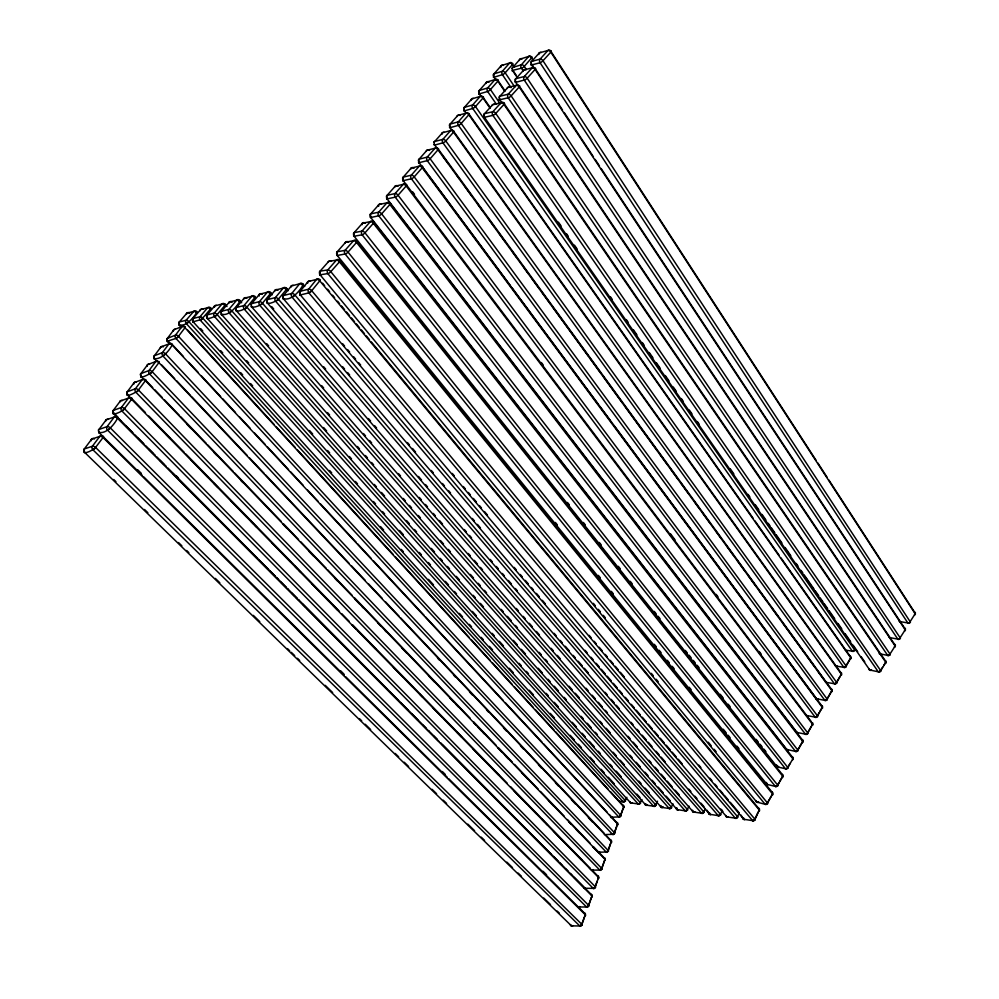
<?xml version="1.0" encoding="UTF-8"?>
<svg xmlns="http://www.w3.org/2000/svg" width="999" height="999" viewBox="0 0 999 999"><rect width="100%" height="100%" fill="white"/><g stroke="black" fill="none" stroke-linecap="round" stroke-linejoin="round"><path stroke-width="1.5" d="M501.61 102.435L499.85 99.863A2.522 0.724 -36.9 0 1 499.812 98.651L499.388 99.888L508.179 97.752L887.674 655.394L879.157 653.683M283.216 297.115A2.66 1.299 39.6 0 1 283.529 295.529L291.396 285.951L299.663 283.791A2.66 1.324 39.8 0 1 302.797 285.352L302.797 285.352C299.65 291.408 290.522 301.498 283.291 298.464M236.263 309.141A2.56 1.186 39.7 0 1 236.388 307.492L244.156 298.251L251.76 296.266A2.56 1.211 39.9 0 1 254.733 297.777L246.89 307.168L687.449 809.515A1.898 0.699 27.7 0 1 686.9 810.301A1.911 1.199 -83.6 0 1 685.189 810.813L677.147 809.64L676.498 807.866A1.898 0.699 27.8 0 0 676.822 808.191M251.248 304.77A2.585 1.224 39.7 0 1 251.661 303.621L259.465 294.268L267.282 292.232A2.597 1.249 39.8 0 1 270.304 293.743L262.425 303.246L703.808 811.9A1.923 0.712 27.4 0 1 703.221 812.674A1.923 1.199 -83.7 0 1 701.523 813.198L693.306 812L692.632 810.301A1.886 1.311 -42.2 0 0 693.306 812A1.911 1.199 -83.7 0 0 694.892 811.7M210.489 309.091L201.498 319.43L192.844 321.878L193.344 320.579A2.473 1.086 39.7 0 1 192.994 318.519L200.637 309.578L207.642 307.754A2.435 2.023 68 0 1 210.589 307.929A2.385 0.662 -40.7 0 1 210.502 309.203A2.473 1.111 39.9 0 0 207.642 307.754L199.987 316.733L192.994 318.519A2.435 2.035 67.6 0 0 193.219 321.878L630.606 802.846L638.161 803.958L639.909 803.196L640.309 802.634L202.847 318.194A2.485 1.099 39.7 0 0 199.987 316.733A2.448 2.048 68 0 0 200.212 320.117L638.161 803.958A1.848 1.211 -83.2 0 0 639.884 803.471L641.957 799.437M221.278 312.625A2.522 1.149 39.7 0 1 221.528 311.263L229.258 302.135L236.651 300.2A2.535 1.174 39.9 0 1 239.585 301.686L239.585 301.686C236.551 306.993 227.984 316.945 221.403 314.011M179.345 323.651A2.435 1.061 39.7 0 1 179.271 321.99L186.875 313.162L193.719 311.388A2.448 1.086 39.9 0 1 196.516 312.812L196.516 312.812C193.569 317.657 185.364 327.472 179.221 324.613M512.1 68.494A2.498 1.486 46 0 1 512.774 67.445L520.092 59.116L528.696 56.419A2.56 1.811 75.7 0 1 531.343 56.955L531.343 56.955A2.473 0.674 -36.5 0 1 531.593 57.967L533.304 60.564M154.208 358.616C161.226 359.815 169.143 351.186 172.078 345.017L172.078 344.905A2.398 0.662 -41.2 0 0 171.791 344.031A2.46 1.861 62.8 0 0 168.993 343.831L160.926 347.003L154.345 355.756A2.498 1.361 35.5 0 0 154.333 357.804M604.358 834.602L612.512 834.327A1.873 1.099 87.5 0 0 614.023 833.79A1.848 0.837 21 0 0 614.535 832.716L617.644 823.988A1.836 0.837 20.9 0 1 617.132 825.062A1.861 1.099 87.2 0 0 617.245 824.575M184.291 326.423A2.435 1.823 62.8 0 1 184.678 326.76A2.373 0.649 -41 0 1 184.977 327.709L178.471 336.301L620.716 815.409L623.813 806.668A1.811 1.199 -44 0 0 622.877 805.281L610.414 791.67M141.196 375.861C139.036 379.745 151.836 373.164 152.185 371.715L608.216 850.499L611.388 841.52L158.891 362.612L152.11 371.79M756.718 802.085L756.78 802.122A1.936 1.386 -39.6 0 1 756.006 800.686L756.78 802.097L320.155 274.9A2.66 2.21 75.8 0 1 320.067 271.179L327.797 269.917A2.697 1.161 42 0 1 330.819 271.678L767.494 802.996A1.948 1.399 -39.4 0 1 765.072 804.22L765.072 804.22A1.973 1.261 -78.1 0 0 766.907 803.72A1.998 0.649 31 0 0 767.494 802.996L772.627 794.055A1.948 1.399 -38.9 0 0 772.052 792.095L339.598 260.339A2.61 0.799 -39.3 0 1 339.46 261.85L330.819 271.678A2.61 0.799 -39.5 0 1 327.872 273.664L765.122 804.27L756.78 802.097A1.961 1.261 -78.1 0 0 758.616 801.598M517.569 84.89L515.759 82.318L524.238 80.07L897.801 639.11L889.272 637.499M604.882 860.376A1.861 0.812 21.1 0 0 605.044 859.365L145.404 380.706L138.436 389.997L601.823 868.506L605.069 859.29A1.873 1.261 -46.2 0 0 604.145 857.791L593.331 846.54M145.429 380.719L145.392 380.819A2.547 1.361 35 0 0 142.245 379.595L134.153 382.629L127.273 391.783A2.547 1.336 34.9 0 0 127.36 393.868M373.464 221.878L792.257 756.917A1.923 1.361 -37.1 0 1 792.869 758.79L787.849 767.532A1.973 0.699 30.6 0 1 787.237 768.306A1.948 1.224 -79.3 0 1 785.464 768.755L362.063 234.74A2.647 2.135 75.7 0 1 361.988 231.119L370.367 221.616A2.647 2.123 75.6 0 1 373.414 221.915L373.414 221.915A2.56 0.774 -38.8 0 1 373.351 223.314L364.985 232.842A2.572 0.774 -38.9 0 1 362.063 234.815L353.783 236.301L354.295 234.902M437.699 148.351A2.585 1.973 75.3 0 0 435.064 148.202L426.935 150.3L419.093 159.178A2.547 1.324 44 0 0 419.13 161.513L418.718 162.762L427.26 160.652L824.837 700.361L815.946 698.626M484.078 116.646L484.54 117.32A2.622 2.01 77.8 0 1 484.565 113.661L492.857 111.726A2.597 1.374 45.7 0 1 495.779 113.449L880.693 670.616A1.923 1.324 -31.7 0 1 878.246 671.778L492.869 115.36L484.453 117.308L869.779 670.017A1.911 1.299 -32 0 1 868.968 668.818L869.779 670.017L878.246 671.778A1.911 1.186 -79.1 0 0 879.982 671.465A1.961 0.774 31.1 0 0 880.693 670.616L885.826 662.362L503.933 104.445A2.547 0.737 -36.9 0 0 503.883 103.209L503.896 103.122A2.635 1.998 78 0 0 501.023 102.735L492.707 104.733L484.565 113.661A2.585 1.349 45.7 0 0 484.016 115.01M584.44 888.273L593.231 888.373A1.936 1.149 89.2 0 0 594.817 887.724A1.886 0.799 21.2 0 0 595.304 886.712L598.576 877.522A1.886 0.799 21.2 0 1 598.089 878.546A1.923 1.149 88.9 0 0 597.677 875.898L593.381 871.49M584.827 915.771A1.911 0.774 21.3 0 0 585.314 914.784L103.034 437.525L95.579 447.44L581.918 924.4L585.339 914.709A1.936 1.311 -48.7 0 0 584.415 913.074L448.576 778.583M514.21 67.108L512.475 64.523A2.423 0.662 -36.7 0 0 512.275 63.524L512.275 63.524A2.522 1.811 75.3 0 0 509.64 62.987L501.286 65.609L494.018 73.839A2.46 1.436 45.9 0 0 493.893 76.261L493.593 77.348L502.397 74.663L511.113 87.65M371.366 341.958L758.503 808.179A1.948 1.399 -39.9 0 1 759.315 810.039L319.767 280.844L311.738 290.721L755.019 819.342L759.315 810.039A1.998 0.762 26.5 0 1 758.653 810.926M489.947 107.18L482.854 96.94A2.448 0.687 -37.1 0 1 483.004 98.014L490.109 108.279M638.161 803.958A1.823 1.211 -43.4 0 0 640.309 802.634L640.347 802.684A1.836 0.662 28.4 0 1 639.884 803.471M645.017 803.945L645.804 805.069L653.521 806.193A1.848 1.236 -43.1 0 0 655.681 804.857L217.158 314.585A2.51 1.136 39.7 0 0 214.248 313.112L207.068 314.935A2.498 1.111 39.7 0 0 206.843 316.271M254.658 297.677L254.733 297.777A2.473 0.712 -40.3 0 0 254.745 296.478A2.535 2.06 69.8 0 0 251.76 296.266L243.968 305.569A2.547 2.085 69.9 0 0 244.206 309.103L685.189 810.813L687 810.039L689.048 806.156M267.22 301.398A2.622 1.249 39.7 0 1 267.37 299.638L275.2 290.16L283.241 288.074A2.622 1.286 39.8 0 1 286.326 289.61L278.371 299.151L720.491 814.335L722.339 810.389M434.29 144.43L434.777 145.055L442.932 142.845L834.402 683.753L825.998 682.317A1.861 1.161 -81.9 0 0 826.722 682.717M499.762 99.775L499.85 99.863A2.61 1.973 77.8 0 1 499.887 96.241L507.904 87.437L516.271 85.327A2.622 1.961 78 0 1 519.093 85.814L519.093 85.814A2.535 0.724 -36.7 0 1 519.18 87.013L895.141 646.003L889.335 655.057A1.898 1.174 -79.6 0 1 887.636 655.344L887.636 655.344A1.911 1.299 -31.1 0 0 890.059 654.17L511.126 95.879A2.585 1.399 46.1 0 0 508.216 94.181L499.887 96.241A2.56 1.374 46.1 0 0 499.288 97.49M786.65 749.312L370.741 217.507L378.758 215.784L795.516 751.398L787.15 749.55A1.923 1.211 -79.8 0 0 788.361 749.737M510.464 285.677L422.165 166.521A2.51 0.737 -38 0 1 422.202 167.77L822.339 707.467L817.494 715.896A1.936 0.749 30 0 1 816.845 716.745A1.898 1.186 -80.9 0 1 815.134 717.12L806.792 715.546A1.886 1.186 -80.8 0 0 807.417 715.921M517.157 77.422L512.824 70.954A2.448 0.674 -36.7 0 1 512.225 70.454L521.416 68.232L523.139 70.917M504.857 91.446L497.852 81.144A2.435 0.674 -36.9 0 0 497.677 80.107L497.677 80.02A2.535 1.836 75.2 0 0 495.005 79.595L486.688 82.118L479.308 90.459A2.473 1.411 45.5 0 0 479.033 92.595M781.018 557.942L850.112 656.243A1.873 1.261 -32.8 0 1 850.786 657.904L846.116 666.046A1.911 0.799 29.4 0 1 845.429 666.97A1.861 1.149 -82.4 0 1 843.768 667.282L458.366 125.3A2.56 1.923 75.3 0 1 458.316 121.841L465.946 113.174A2.56 1.898 75.3 0 1 468.494 113.374M614.547 832.804L165.522 353.821A2.423 0.674 -41.3 0 1 162.887 355.956L612.512 834.327L614.547 832.804A1.848 1.224 -45.1 0 1 612.512 834.327M556.48 100.849L534.989 68.307A2.522 0.712 -36.5 0 1 535.102 69.455L905.206 629.807L899.45 638.786A1.886 1.161 -80.1 0 1 897.764 639.06L897.764 639.06A1.911 1.286 -30.5 0 0 900.186 637.886L527.172 78.197A2.56 1.424 46.5 0 0 524.275 76.523L515.871 78.696A2.547 1.411 46.5 0 0 515.434 80.544M597.677 875.898A1.886 1.274 -47 0 1 598.576 877.522L131.593 399.325A2.585 1.349 34.7 0 0 128.421 398.089L121.379 407.492A2.535 2.035 62.9 0 0 121.866 410.951L593.231 888.373L594.455 887.886L595.304 886.712L124.488 408.653L131.656 399.238A2.498 0.712 -42 0 0 131.381 398.189A2.522 2.01 62.9 0 0 128.421 398.089L120.305 401.049L113.274 410.414A2.585 1.324 34.5 0 0 113.386 412.487M647.452 804.682A1.861 1.211 -83.2 0 1 645.804 805.069L207.293 318.344A2.46 2.048 68.3 0 1 207.068 314.935L214.748 305.906L221.953 304.033A2.498 1.149 39.9 0 1 224.85 305.494L217.158 314.585C216.408 316.408 204.483 320.829 207.405 317.045M320.329 273.376L319.742 274.85L327.884 273.589A2.672 2.223 76.1 0 1 327.797 269.917L336.438 260.102A2.672 2.198 76 0 1 339.598 260.339L339.585 260.264M609.365 814.572L616.733 822.489A1.836 1.211 -44.7 0 1 617.644 823.988L172.09 344.917A2.498 1.386 35.7 0 0 168.993 343.831L162.425 352.622L154.345 355.756A2.46 1.886 62.5 0 0 154.808 359.078L156.943 361.338M816.245 460.551L550.674 51.024A2.51 0.699 -36.3 0 1 550.811 52.135L915.171 613.773A1.923 0.849 30.4 0 1 914.572 614.735M687.412 809.54L687.424 809.54A1.886 1.299 -42.4 0 1 685.189 810.813M624.587 801.66A1.823 1.211 -83 0 1 623.126 801.76L186.313 323.601A2.36 0.649 -40.9 0 0 188.911 321.703L625.224 800.536L626.885 797.289M766.458 782.442L767.02 784.365L337.237 255.457L345.117 254.008L775.399 786.438L767.02 784.365A1.948 1.249 -78.6 0 0 767.831 784.715M396.566 211.813L389.922 203.159A2.547 0.762 -38.5 0 1 389.897 204.508L802.809 741.483L797.851 750.112A1.961 0.712 30.4 0 1 797.227 750.911A1.923 1.211 -79.8 0 1 795.466 751.335L795.466 751.335A1.923 1.349 -36.7 0 0 797.851 750.112L381.655 213.873A2.635 1.261 43 0 0 378.671 212.188L370.754 213.861A2.61 1.236 43 0 0 370.379 215.285M183.903 326.173A2.435 1.823 62.8 0 0 181.93 326.548L175.499 335.14A2.448 1.848 62.8 0 0 175.961 338.436L618.718 816.932L620.729 815.321A1.823 1.211 -44.3 0 1 618.718 816.932L610.601 817.269M152.722 387.6L145.155 379.72A2.498 1.961 62.8 0 0 142.245 379.595L135.377 388.786A2.51 1.986 62.8 0 0 135.852 392.207L599.762 870.042L601.823 868.406A1.886 1.261 -46.6 0 1 599.762 870.042L591.533 870.154L589.385 867.956M595.329 886.8L595.329 886.8A1.898 1.286 -47.4 0 1 593.231 888.373M84.415 450.961A2.647 1.286 33.9 0 1 84.291 448.976L91.658 439.16L99.775 436.376A2.647 1.311 34.1 0 1 103.034 437.649A2.572 0.737 -42.5 0 0 102.872 436.401A2.572 2.11 63 0 0 99.775 436.376L92.407 446.228A2.585 2.135 63.1 0 0 92.895 449.775L579.807 925.986L581.918 924.312A1.948 1.324 -49.2 0 1 579.807 925.986L571.453 925.848L570.454 924.774M503.883 103.209L536.475 150.837M744.817 819.679A1.973 1.199 -84.1 0 1 743.918 819.392L300.399 295.017A2.672 2.123 71.8 0 1 300.15 291.308L308.054 281.606L316.571 279.395A2.697 1.361 39.7 0 1 319.755 280.969A2.61 0.799 -39.6 0 0 319.618 279.633A2.685 2.098 72 0 0 316.571 279.395L308.654 289.161A2.685 2.123 72.1 0 0 308.891 292.894L752.672 820.666A1.986 1.186 -84.2 0 0 754.37 820.117A1.998 0.762 26.5 0 0 755.019 819.242L755.019 819.242A1.961 1.411 -40.4 0 1 752.672 820.666L743.381 819.18L741.121 815.147M288.286 290.672L286.263 288.286A2.61 2.085 71 0 0 283.241 288.074L275.387 297.602A2.61 2.098 71 0 0 275.624 301.223L718.206 815.634L720.491 814.247A1.923 1.349 -41.5 0 1 718.206 815.634L709.302 814.21L707.067 810.239M778.708 766.72A1.936 1.224 -79.2 0 1 777.147 766.857L777.147 766.857A1.923 1.349 -37.8 0 1 776.573 764.959L777.147 766.857L785.464 768.755A1.936 1.361 -37.5 0 0 787.849 767.532L364.985 232.842A2.647 1.224 42.7 0 0 361.988 231.119L354.121 232.667A2.635 1.211 42.7 0 0 354.133 234.69M302.784 285.227L302.859 285.264A2.572 0.787 -39.8 0 0 302.709 284.028A2.647 2.085 71.5 0 0 299.663 283.791L291.783 293.431L283.529 295.529A2.635 2.11 71.3 0 0 283.766 299.188L726.685 816.87L735.252 818.131L737.15 817.332L737.562 816.72L294.917 295.005A2.597 0.787 -40 0 1 292.02 297.115L735.252 818.131A1.961 1.199 -84 0 0 736.95 817.582A1.973 0.749 26.8 0 0 737.562 816.72L737.562 816.72A1.936 1.386 -41 0 1 735.252 818.131M270.304 293.743L270.304 293.743A2.51 0.737 -40.1 0 0 270.292 292.445A2.572 2.073 70.4 0 0 267.282 292.232L259.465 301.636L251.661 303.621A2.56 2.085 70.2 0 0 251.898 307.168L693.306 812M653.521 806.193A1.861 1.211 -83.3 0 0 655.232 805.694A1.861 0.674 28.2 0 0 655.681 804.857L653.521 806.193L214.485 316.546A2.473 2.06 68.6 0 1 214.248 313.112L221.953 304.033A2.473 2.035 68.6 0 1 224.912 304.22L226.985 306.556M669.18 808.478A1.861 1.261 -42.7 0 0 671.378 807.13L671.378 807.13A1.886 0.687 27.9 0 1 670.903 807.979A1.886 1.199 -83.5 0 1 669.18 808.478L229.146 312.874A2.46 0.699 -40.6 0 0 231.855 310.889L671.378 807.13L670.978 807.716L669.18 808.478L661.313 807.329L221.766 314.722A2.498 2.06 69 0 1 221.528 311.263L228.908 309.39L236.651 300.2A2.498 2.048 69.3 0 1 239.635 300.399A2.448 0.699 -40.4 0 1 239.585 301.686L239.523 301.586M196.516 312.812L196.516 312.812A2.348 0.637 -40.8 0 0 196.641 311.551A2.41 2.01 67.3 0 0 193.719 311.388L186.089 320.267L179.271 321.99A2.398 2.035 66.9 0 0 179.495 325.312L181.606 327.61M497.677 80.107L504.682 90.422M469.031 113.586A2.473 0.699 -37.3 0 1 468.831 114.76L461.213 123.426A2.473 0.699 -37.4 0 1 458.366 125.387L450.087 127.635L451.973 130.157M158.829 362.612L158.891 362.712A2.522 1.374 35.3 0 0 155.769 361.513L147.69 364.623L140.959 373.576A2.522 1.349 35.2 0 0 140.659 375.137M798.014 732.766A1.898 1.199 -80.3 0 1 797.027 732.442L796.528 732.217A1.898 1.324 -36.2 0 0 797.027 732.442L387.113 198.863L395.242 197.165A2.535 0.749 -38.4 0 0 398.064 195.217L406.181 186.001A2.535 0.749 -38.2 0 0 406.168 184.69L406.168 184.615A2.61 2.048 75.4 0 0 403.221 184.34L395.204 186.201L387.113 195.342A2.597 1.261 43.3 0 0 387.113 197.49M508.179 97.84L508.254 97.815A2.535 0.724 -36.8 0 0 511.126 95.879L519.18 87.013A2.572 1.411 46.3 0 0 516.271 85.327L508.216 94.181A2.635 1.973 78 0 0 508.179 97.84L508.166 97.74M624.837 801.273A1.811 0.649 28.7 0 0 625.237 800.449L625.237 800.449A1.811 1.186 -43.7 0 1 623.126 801.76L618.681 801.111M524.275 80.107L524.238 80.157A2.522 0.724 -36.6 0 0 527.172 78.197L535.102 69.455A2.56 1.436 46.7 0 0 532.217 67.782L523.788 70.017L515.871 78.696A2.597 1.936 77.8 0 0 515.834 82.305L515.334 81.693M601.798 868.493L601.823 868.406A1.873 0.812 21.1 0 1 601.323 869.442A1.911 1.136 88.6 0 1 599.762 870.042M514.785 87.013L505.194 72.802A2.473 1.461 45.9 0 0 502.347 71.266A2.522 1.823 75.2 0 0 502.385 74.75L502.46 74.713A2.435 0.662 -36.8 0 0 505.194 72.802L512.475 64.523A2.473 1.474 46.1 0 0 509.64 62.987L502.347 71.266L494.018 73.839A2.51 1.823 75.1 0 0 494.055 77.285L495.816 79.87M224.862 305.382L224.85 305.494A2.41 0.674 -40.6 0 0 224.912 304.22M831.655 691.67A1.923 0.774 29.7 0 0 831.93 690.759A1.886 1.286 -34.1 0 0 831.28 689.023L437.924 148.614A2.498 0.724 -37.7 0 1 437.987 149.825L430.132 158.766A2.51 0.724 -37.9 0 1 427.26 160.739L427.322 160.702M521.453 68.257L521.403 68.319A2.473 0.687 -36.6 0 0 524.275 66.346L531.593 57.967A2.498 1.523 46.2 0 0 528.696 56.419L521.366 64.785L512.774 67.445A2.547 1.823 75.5 0 0 512.824 70.954L512.724 70.879M442.907 142.832L442.932 142.919A2.485 0.712 -37.6 0 0 445.791 140.959L453.521 132.168A2.485 0.712 -37.5 0 0 453.434 130.994L453.434 130.994A2.572 1.936 75.3 0 0 450.624 130.557L442.445 132.767L434.715 141.496A2.535 1.349 44.4 0 0 434.115 142.382M598.626 852.522A1.886 1.124 88.1 0 1 598.001 852.222L606.193 852.035A1.861 1.249 -45.8 0 0 608.229 850.411L608.279 850.461A1.861 0.824 21 0 1 607.879 851.448M167.283 341.196L175.961 338.436L178.571 336.313A2.385 0.662 -41.1 0 1 175.961 338.436M534.989 68.307L534.989 68.307A2.61 1.936 78 0 0 532.217 67.782L524.275 76.523A2.622 1.948 78 0 0 524.238 80.157L524.225 80.07M378.771 215.796L378.746 215.859A2.56 0.762 -38.6 0 0 381.655 213.873L389.897 204.508A2.622 1.274 43.1 0 0 386.925 202.822L378.958 204.558L370.754 213.861A2.61 2.098 75.3 0 0 370.816 217.495L370.816 217.495A2.535 0.749 -38.7 0 1 370.754 216.284M422.165 166.433L422.165 166.521A2.597 2.01 75.4 0 0 419.268 166.134L411.188 168.107L403.234 177.123A2.572 1.299 43.7 0 0 403.097 179.146M869.779 670.017L869.779 670.017A1.898 1.186 -79.1 0 0 871.44 669.817M550.624 50.924L550.674 51.024A2.597 1.898 78 0 0 547.939 50.487L539.448 52.835L531.643 61.401A2.535 1.436 46.9 0 0 530.981 62.45M625.212 800.536L623.126 801.76M620.704 815.409L620.729 815.321A1.823 0.849 20.9 0 1 620.204 816.408A1.848 1.086 86.9 0 1 618.718 816.932M777.147 766.857L354.195 236.326A2.622 2.135 75.5 0 1 354.121 232.667L362.462 223.227L370.367 221.616A2.635 1.236 42.8 0 1 373.351 223.314L792.869 758.79A1.973 0.699 30.5 0 1 792.632 759.64M336.975 254.62L337.312 255.457A2.647 2.173 75.6 0 1 337.225 251.773L345.03 250.362A2.672 1.199 42.3 0 1 348.039 252.098L777.734 785.164A1.936 1.386 -38.4 0 1 775.324 786.375L775.324 786.375A1.961 1.249 -78.7 0 0 777.135 785.913A1.986 0.674 30.8 0 0 777.734 785.164L782.804 776.323L356.543 242.432A2.66 1.211 42.5 0 0 353.546 240.697L345.03 250.362A2.66 2.185 75.9 0 0 345.105 254.083L345.179 254.058A2.597 0.787 -39.2 0 0 348.039 252.098L356.543 242.432A2.585 0.787 -39 0 0 356.643 240.971L356.643 240.971A2.66 2.16 75.8 0 0 353.546 240.697L345.704 242.17L337.225 251.773A2.647 1.174 42.4 0 0 337.237 253.709M608.204 850.486L606.193 852.035L149.525 373.876A2.498 1.936 62.8 0 1 149.051 370.504L155.769 361.513A2.485 1.911 62.8 0 1 157.954 361.151M389.922 203.159L389.922 203.159A2.622 2.085 75.5 0 0 386.925 202.822L378.671 212.188A2.635 2.098 75.6 0 0 378.746 215.859L378.746 215.772M98.889 432.342C106.156 434.34 114.523 424.438 117.482 418.269L592.057 896.041A1.898 0.787 21.2 0 1 591.895 896.952M84.253 451.86C84.765 455.032 96.366 447.839 95.679 447.515A2.66 1.311 33.9 0 0 92.407 446.228L84.291 448.976A2.572 2.135 62.7 0 0 84.765 452.497L571.453 925.848A1.973 1.186 -89.5 0 0 572.877 925.574M463.911 110.29L464.435 110.839L472.739 108.479L852.309 651.161L845.304 650.124M158.916 362.612L158.891 362.712A2.435 0.687 -41.5 0 0 158.629 361.675M267.158 302.51C268.007 305.457 278.097 300.224 278.484 299.151A2.56 0.762 -40.1 0 1 275.624 301.223M251.486 306.456C252.572 308.504 260.327 305.756 262.5 303.172A2.61 1.236 39.7 0 0 259.465 301.636A2.585 2.098 70.5 0 0 259.703 305.219L701.523 813.198A1.898 1.324 -41.9 0 0 703.771 811.825L705.406 808.478M660.701 805.581L661.313 807.329A1.873 1.211 -83.4 0 0 662.899 807.042M236.239 310.289C237 312.662 245.454 309.091 246.965 307.08A2.572 1.199 39.7 0 0 243.968 305.569L236.388 307.492A2.522 2.073 69.6 0 0 236.626 311.001L677.147 809.64A1.898 1.199 -83.5 0 0 678.446 809.689M579.807 925.986A1.973 1.186 -89.6 0 0 581.443 925.286L584.403 916.957M577.922 906.905A1.911 1.286 -48.4 0 0 578.259 906.955L586.575 907.017A1.961 1.174 89.8 0 0 588.186 906.343L591.52 896.99M594.817 887.724L597.152 881.168M601.323 869.442L604.545 860.414M607.729 851.46L610.489 843.693M616.608 826.51L614.023 833.79L611.301 833.878M620.204 816.408L623.264 807.829A1.823 0.849 20.8 0 0 623.776 806.73L184.977 327.709A2.473 1.399 36 0 0 181.93 326.548L173.876 329.77L167.432 338.336A2.473 1.374 35.8 0 0 167.407 340.397M286.376 289.523L286.326 289.61A2.547 0.762 -40 0 0 286.263 288.286M703.733 811.9L701.523 813.198M797.027 732.479L805.431 734.153L395.242 197.165A2.622 2.06 75.5 0 1 395.104 193.544L403.221 184.34A2.597 1.299 43.5 0 1 406.181 186.001L812.624 724.375L807.729 732.904A1.948 0.737 30.2 0 1 807.354 733.766M754.37 820.117L758.116 812.062M736.95 817.582L739.185 813.298M670.903 807.979L673.026 803.87M655.232 805.694L657.554 801.173M766.907 803.72L771.39 795.903M777.771 784.802L779.307 782.13M779.67 781.493L782.205 777.085A1.948 1.236 -79 0 0 782.379 776.71M787.237 768.306L790.097 763.323M797.851 749.837L802.172 742.294A1.923 1.211 -80.1 0 0 802.409 741.745M807.704 732.667L811.375 726.273M816.845 716.745L819.267 712.524M819.605 711.937L821.678 708.328A1.936 0.762 29.9 0 0 822.339 707.467A1.898 1.311 -34.7 0 0 821.702 705.694L512.3 288.149M426.585 172.765L419.155 162.75A2.572 1.986 75.1 0 1 419.093 159.178L427.197 157.13L435.064 148.202A2.56 1.349 44.2 0 1 437.987 149.825L831.93 690.759L827.147 699.088A1.898 1.299 -34.4 0 1 824.787 700.311L824.787 700.311A1.886 1.174 -81.4 0 0 826.485 699.962L831.255 691.645M454.333 132.255L840.758 672.539A1.886 1.274 -33.4 0 1 841.408 674.238L836.687 682.467A1.886 1.286 -33.7 0 1 834.34 683.703L834.34 683.703A1.873 1.161 -81.9 0 0 836.013 683.366L840.147 676.173M845.429 666.97L850.099 658.841A1.898 0.812 29.4 0 0 850.786 657.904L468.831 114.76A2.522 1.399 44.9 0 0 465.946 113.174L457.717 115.497L450.099 124.101A2.51 1.374 44.7 0 0 450.074 126.473A2.46 0.699 -37.5 0 0 450.162 127.622L450.074 126.473M127.535 394.056C125.287 398.364 139.148 390.709 138.536 390.022A2.485 0.699 -41.8 0 1 135.852 392.207M909.452 622.689L915.171 613.773A1.898 1.261 -29.8 0 0 914.522 612.1L828.845 479.982M879.982 671.465L882.542 667.344M883.64 665.584L885.102 663.224A1.898 1.186 -79.4 0 0 885.326 662.762M755.019 819.242L752.672 820.666M479.208 92.882L478.896 93.993L487.712 91.471A2.448 0.674 -37 0 0 490.459 89.548L497.852 81.144A2.485 1.449 45.7 0 0 495.005 79.595L487.599 87.999L479.308 90.459A2.522 1.848 75 0 0 479.358 93.943L481.131 96.503M403.296 179.433L402.859 180.719L411.413 178.796L815.134 717.12A1.898 1.311 -35.1 0 0 817.494 715.896L414.223 176.848A2.585 1.311 43.7 0 0 411.276 175.2L403.234 177.123A2.585 2.023 75.2 0 0 403.296 180.719L811.063 721.328M370.891 216.121L370.716 217.432M387.212 197.64L387.187 198.963A2.597 2.06 75.2 0 1 387.113 195.342L395.104 193.544A2.61 1.286 43.3 0 1 398.064 195.217L807.729 732.904A1.911 1.336 -35.9 0 1 805.356 734.128L805.356 734.128A1.911 1.199 -80.4 0 0 807.092 733.728M124.488 408.666C123.651 411.026 111.151 416.433 113.574 412.674L116.871 415.996M202.747 318.219L202.847 318.194A2.398 0.662 -40.8 0 1 200.212 320.117M217.158 314.585L217.158 314.585A2.423 0.687 -40.7 0 1 214.485 316.546M825.661 682.217A1.873 1.274 -34 0 0 825.998 682.317L825.486 682.117M193.257 320.517L193.257 320.642A2.373 0.662 -40.9 0 0 193.219 321.878M178.471 336.313L178.571 336.313A2.485 1.399 35.8 0 0 175.499 335.14L167.432 338.336A2.435 1.848 62.6 0 0 167.894 341.621L170.017 343.906M278.484 299.151L278.484 299.151A2.635 1.274 39.7 0 0 275.387 297.602L267.37 299.638A2.597 2.098 70.8 0 0 267.607 303.234L709.814 814.41A1.936 1.199 -83.8 0 0 710.789 814.672M246.865 307.118L246.965 307.08A2.485 0.724 -40.4 0 1 244.206 309.103M95.679 447.515L95.679 447.515A2.585 0.749 -42.7 0 1 92.895 449.775M308.891 292.894L311.838 290.746A2.635 0.812 -39.8 0 1 308.891 292.894L299.925 295.03L300.312 293.656A2.685 1.336 39.6 0 1 300.15 291.308L308.654 289.161A2.71 1.349 39.6 0 1 311.838 290.746L311.738 290.684M124.475 408.703L124.575 408.741A2.51 0.712 -42.1 0 1 121.866 410.951M262.4 303.134L262.5 303.172A2.522 0.749 -40.3 0 1 259.703 305.219M586.575 907.017A1.923 1.299 -48.3 0 0 588.673 905.344L586.575 907.017L107.542 430.132A2.547 0.737 -42.4 0 0 110.302 427.897L588.711 905.406L592.032 895.916A1.911 1.299 -47.9 0 0 591.108 894.33L570.392 873.463M434.128 142.47A2.535 1.349 44.4 0 1 434.715 141.496L442.869 139.348L450.624 130.557A2.535 1.374 44.6 0 1 453.521 132.168L841.408 674.238A1.911 0.799 29.5 0 1 840.733 675.149A1.873 1.161 -82.1 0 0 840.758 672.539L840.833 672.589M494.055 77.285L494.055 77.285A2.41 0.662 -36.9 0 1 493.893 76.261M531.505 64.923L531.081 64.411A2.498 0.699 -36.5 0 0 531.593 64.985L540.134 62.7A2.522 0.712 -36.4 0 0 542.981 60.764L550.811 52.135A2.535 1.474 47.1 0 0 547.939 50.487L540.109 59.103L531.643 61.401A2.585 1.911 77.8 0 0 531.593 64.985L533.316 67.582M434.328 144.368A2.473 0.699 -37.7 0 0 434.777 145.055L437.537 148.839M484.54 117.32L484.54 117.32A2.535 0.737 -37.1 0 1 484.265 116.359M787.087 749.537L787.15 749.55A1.911 1.336 -37 0 1 786.6 749.262M434.777 145.055L434.777 145.055A2.56 1.948 75.1 0 1 434.715 141.496M337.312 255.457L337.312 255.457A2.572 0.774 -39.3 0 1 337.175 254.32M320.155 274.9L320.155 274.9A2.597 0.787 -39.5 0 1 320.179 273.551M387.187 198.963L387.187 198.963A2.522 0.737 -38.4 0 1 387.088 197.802M450.074 127.61L450.162 127.622A2.547 1.911 75 0 1 450.099 124.101L458.316 121.841A2.535 1.386 44.7 0 1 461.213 123.426L846.116 666.046A1.873 1.261 -33.1 0 1 843.768 667.282L835.426 665.996M515.734 82.243L515.834 82.305A2.51 0.712 -36.7 0 1 515.509 81.431M110.19 427.859L110.302 427.897A2.622 1.324 34.2 0 0 107.068 426.635L98.951 429.47A2.61 1.311 34.2 0 0 98.439 430.094M766.957 784.352L767.02 784.365A1.936 1.374 -38.7 0 1 766.308 782.754M899.287 621.478L907.866 622.951A1.873 1.161 -80.5 0 0 909.315 622.889M854.595 649.887A1.873 1.249 -32.5 0 1 852.259 651.111L852.347 651.123A1.848 1.136 -82.8 0 0 853.895 650.824A1.898 0.824 29.3 0 0 854.595 649.887L475.499 106.556A2.51 1.411 45.1 0 0 472.627 104.982L464.385 107.343A2.498 1.386 45.1 0 0 464.048 109.303M419.056 162.675L419.155 162.75A2.485 0.712 -38 0 1 419.056 161.588M850.174 656.306L850.112 656.243A1.861 1.149 -82.6 0 1 850.386 656.867M904.582 630.506A1.873 1.161 -80.3 0 0 904.57 628.096L601.123 168.469M821.702 705.694L821.702 705.694A1.898 1.186 -81.1 0 1 821.678 708.328M577.747 906.83L578.259 906.955A1.948 1.174 89.9 0 0 579.782 906.518M885.102 663.224A1.948 0.787 31 0 0 885.826 662.362A1.923 1.311 -31.4 0 0 885.214 660.589L538.161 153.309M802.547 740.783A1.923 1.211 -80.1 0 0 802.185 739.635L494.405 339.123M792.344 756.955L792.344 756.955A1.936 1.224 -79.5 0 1 792.594 757.766M782.205 777.085A1.986 0.687 30.7 0 0 782.804 776.323A1.936 1.374 -38 0 0 782.217 774.4L357.605 242.183M904.57 628.096L904.57 628.096A1.911 1.274 -30.3 0 1 905.206 629.807A1.936 0.824 30.6 0 1 904.57 630.731M772.052 792.095L772.052 792.095A1.961 1.249 -78.4 0 1 772.339 792.719M802.185 739.635L802.185 739.635A1.911 1.336 -36.3 0 1 802.809 741.483A1.961 0.724 30.3 0 1 802.172 742.294M231.855 310.889L231.855 310.889A2.547 1.161 39.7 0 0 228.908 309.39A2.51 2.073 69.3 0 0 229.146 312.874M782.217 774.4L782.217 774.4A1.948 1.236 -79 0 1 782.429 774.774M403.196 180.632L403.296 180.719A2.498 0.724 -38.2 0 1 403.097 179.67M728.196 816.67A1.961 1.199 -84 0 1 726.685 816.87L725.761 815.671M138.436 389.972L138.536 390.022A2.56 1.361 34.9 0 0 135.377 388.786L127.273 391.783A2.498 1.986 62.5 0 0 127.747 395.179L132.093 399.637M630.606 802.846L629.845 801.735A1.823 1.199 -43.6 0 0 630.606 802.846A1.836 1.211 -83.1 0 0 632.092 802.709M165.422 353.758L165.522 353.821A2.51 1.386 35.5 0 0 162.425 352.622A2.473 1.886 62.8 0 0 162.887 355.956M806.293 715.321L806.805 715.584A1.886 1.299 -35.4 0 1 806.243 715.284M294.83 294.93L294.917 295.005A2.672 1.311 39.6 0 0 291.783 293.431A2.647 2.11 71.6 0 0 292.02 297.115M188.823 321.628L188.911 321.703A2.46 1.074 39.7 0 0 186.089 320.267A2.41 2.035 67.3 0 0 186.313 323.601M354.108 236.239L354.195 236.326A2.56 0.762 -39 0 1 354.158 235.077M831.33 689.073L831.28 689.023A1.886 1.174 -81.6 0 1 831.593 689.872M113.699 479.483L115.934 481.655M144.518 509.478L147.84 512.712M178.484 542.532L181.843 545.804M186.638 550.474L188.848 552.622M215.347 578.409L219.817 582.767M253.334 615.372L259.74 621.615M287.45 648.576L289.673 650.749M291.308 652.335L294.668 655.594M297.452 658.304L299.675 660.476M325.212 685.326L332.642 692.557M359.453 718.656L361.688 720.828M365.209 724.25L370.629 729.52M395.204 753.446L398.651 756.805M404.233 762.225L408.603 766.483M432.067 789.31L436.563 793.693M443.231 800.187L446.59 803.446M467.857 824.15L474.562 830.681M481.218 837.15L484.565 840.409M506.905 862.149L512.487 867.594M518.144 873.089L521.49 876.348M543.806 898.064L550.499 904.57M557.18 911.076L559.428 913.261M99.051 432.055A2.535 0.724 -42.4 0 0 99.425 432.954L142.42 475.549M143.831 476.948L242.357 574.475M242.782 574.862L344.205 675.287M345.679 676.748L447.202 777.247M137.787 469.867L141.334 473.376M340.547 670.691L344.006 674.125M442.37 771.54L445.254 774.4M543.081 871.303L546.578 874.762M113.399 412.924A2.498 0.712 -42.2 0 0 113.749 413.848L121.428 421.59M125.824 426.011L132.355 432.579M137.825 438.099L143.294 443.606M148.888 449.25L153.147 453.521M159.877 460.302L164.086 464.547M172.839 473.364L247.39 548.439M247.752 548.801L257.267 558.391M258.729 559.865L268.256 569.455M269.718 570.928L278.147 579.408M280.707 581.992L288.024 589.36M291.683 593.044L294.98 596.366M295.716 597.102L299.013 600.424M302.672 604.108L305.969 607.429M306.668 608.129L377.36 679.332M377.597 679.57L387.25 689.285M389.66 691.708L398.226 700.349M400.649 702.784L408.116 710.301M411.638 713.848L417.994 720.254M422.627 724.912L428.983 731.318M433.616 735.988L438.873 741.27M442.17 744.592L541.021 844.155M541.483 844.617L550.911 854.108M553.434 856.655L561.888 865.171M565.397 868.693L571.778 875.124M573.975 877.334L584.952 888.398A1.923 1.161 89.3 0 0 585.751 888.648M176.236 475.811L178.434 478.034M99.425 432.954A2.547 2.085 62.6 0 1 98.951 429.47L106.156 419.88L114.261 417.008A2.547 2.06 62.9 0 1 117.295 417.07L133.654 433.541M134.89 434.79L144.555 444.53M145.879 445.866L155.457 455.507M156.868 456.93L166.358 466.496M167.869 468.007L275.487 576.411M276.698 577.634L286.401 587.412M287.687 588.711L297.327 598.413M298.689 599.775L426.211 728.234M428.608 730.656L437.2 739.297M440.584 742.707L558.129 861.113M559.477 862.474L568.019 871.078M131.381 398.189L145.454 412.599M148.814 416.046L184.428 452.535M185.864 453.996L228.346 497.527M228.821 498.002L265.397 535.476M265.771 535.864L302.435 573.426M302.709 573.713L339.523 611.413M341.658 613.598L349.275 621.415M352.485 624.7L389.198 662.312M389.585 662.712L507.255 783.266M510.526 786.613L590.059 868.094M153.834 421.89L160.402 428.633M165.846 434.203L170.13 438.586M190.784 459.74L198.389 467.532M201.773 470.991L208.167 477.547M213.749 483.266L217.957 487.562M230.956 500.886L237.437 507.517M238.786 508.903L247.153 517.47M250.761 521.166L254.033 524.512M254.708 525.212L256.868 527.422M271.99 542.907L281.256 552.385M281.706 552.859L291.046 562.425M294.668 566.133L297.902 569.442M298.676 570.229L300.849 572.464M311.738 583.603L319.355 591.408M320.654 592.744L329.158 601.448M332.63 605.007L337.862 610.364M352.023 624.862L356.368 629.32M357.667 630.656L366.171 639.36M369.642 642.919L375.974 649.387M393.394 667.232L403.184 677.272M406.581 680.744L412.987 687.3M419.568 694.043L422.789 697.339M432.567 707.354L442.307 717.332M444.555 719.63L452.048 727.309M456.531 731.905L461.788 737.287M472.677 748.426L480.294 756.243M480.482 756.43L490.109 766.283M493.543 769.804L498.826 775.212M514.073 790.833L527.147 804.22M529.482 806.605L536.85 814.148M541.458 818.868L544.717 822.214M545.429 822.939L547.577 825.137M553.434 831.131L573.026 851.198M575.449 853.683L581.73 860.127M141.034 376.086A2.435 0.674 -41.7 0 0 141.421 376.923L143.581 379.17M186.776 424.138L191.071 428.608M213.774 452.247L216.983 455.581M240.722 480.307L242.907 482.567M282.68 523.976L286.988 528.459M308.728 551.086L313.861 556.443M334.628 578.059L337.874 581.43M354.62 598.863L359.977 604.445M361.613 606.143L363.773 608.391M377.809 623.001L381.044 626.373M384.627 630.107L386.763 632.33M401.773 647.951L406.955 653.346M428.534 675.811L434.827 682.367M449.762 697.914L454.033 702.347M455.519 703.908L458.766 707.28M473.876 723.014L476.036 725.249M477.534 726.822L481.83 731.293M482.505 731.992L484.665 734.24M497.614 747.727L501.935 752.222M505.469 755.893L508.691 759.252M521.578 772.664L527.847 779.195M548.463 800.661L553.746 806.156M568.856 821.89L571.078 824.2M576.411 829.757L579.695 833.166M592.607 846.603L596.927 851.111M154.833 389.81L162.362 397.639M164.51 399.887L179.57 415.559M180.794 416.845L206.443 443.568M207.792 444.967L233.329 471.565M234.79 473.089L281.231 521.453M283.391 523.713L298.551 539.497M300.674 541.708L326.336 568.443M327.672 569.83L352.185 595.367M354.345 597.602L470.229 718.306M473.563 721.778L496.141 745.304M498.301 747.552L512.362 762.2M514.497 764.435L538.261 789.173M540.422 791.42L564.185 816.171M567.407 819.53L590.097 843.168M161.826 365.072L174.688 378.683M176.823 380.944L190.672 395.604M191.82 396.815L247.29 455.544M249.438 457.804L264.335 473.588M265.697 475.024L280.294 490.472M280.694 490.896L349.225 563.436M351.361 565.696L365.284 580.431M368.494 583.828L382.305 598.451M385.477 601.81L399.275 616.408M400.624 617.832L415.184 633.254M415.609 633.703L604.095 833.216M606.206 835.451L610.489 839.997A1.848 1.236 -45.4 0 1 611.388 841.52L611.438 841.57A1.848 0.824 21 0 1 610.889 842.582A1.873 1.111 87.8 0 0 610.489 839.997M437.537 658.141L439.672 660.401M453.546 675.074L455.681 677.334M469.542 692.007L472.702 695.341M486.575 710.014L488.761 712.324M503.521 727.934L506.705 731.305M520.479 745.866L523.651 749.225M538.486 764.922L541.658 768.281M555.469 782.879L558.653 786.263M571.416 799.749L575.661 804.245M588.411 817.731L592.669 822.227M172.852 345.167L183.466 356.593M188.786 362.3L198.339 372.577M201.523 375.999L220.642 396.553M222.765 398.838L235.502 412.537M239.748 417.107L250.374 428.534M254.62 433.091L265.235 444.518M267.345 446.79L288.549 469.58M290.721 471.928L303.384 485.539M307.63 490.097L318.219 501.486M320.342 503.771L356.368 542.507M357.63 543.868L371.191 558.453M373.301 560.726L424.125 615.372M425.586 616.945L503.109 700.299M505.232 702.584L542.07 742.207M543.456 743.693L607.18 812.212M167.62 340.647L169.743 342.932M187.8 330.182L206.593 350.699M206.793 350.924L274.213 424.538M276.311 426.835L295.279 447.54M297.365 449.825L393.244 554.52M395.342 556.818L469.08 637.337M471.191 639.635L490.159 660.351M492.232 662.624L512.125 684.34M514.223 686.638L533.154 707.304M535.264 709.602L554.195 730.281M555.456 731.668L608.129 789.173M200.624 328.596L202.797 330.981M220.642 350.624L222.74 352.934M240.584 372.565L242.682 374.875M250.562 383.554L252.647 385.839M329.583 470.504L331.668 472.789M380.507 526.535L383.628 529.97M401.286 549.413L403.371 551.698M428.496 579.345L433.504 584.852M459.44 613.398L462.549 616.833M469.43 624.4L471.528 626.71M481.218 637.374L483.304 639.66M489.385 646.353L492.532 649.812M509.328 668.294L513.424 672.802M529.27 690.247L533.466 694.867M550.262 713.348L554.47 717.969M570.217 735.301L574.413 739.922M578.309 744.205L581.418 747.627M590.159 757.242L594.355 761.862M601.073 769.255L604.183 772.677M608.316 777.234L614.298 783.815M237.625 350.624L239.71 352.934M246.678 360.676L248.751 362.974M309.553 430.519L312.687 433.991M327.572 450.524L329.67 452.847M355.419 481.456L357.505 483.778M373.476 501.51L375.562 503.833M382.53 511.563L384.615 513.886M399.538 530.457L403.371 534.715M419.33 552.447L421.416 554.757M428.396 562.512L430.482 564.822M445.379 581.368L448.501 584.84M454.458 591.458L456.543 593.768M472.415 611.413L476.348 615.771M492.157 633.329L494.23 635.639M499.425 641.408L503.446 645.878M519.168 663.336L521.241 665.646M526.386 671.34L528.471 673.663M546.191 693.343L548.276 695.666M554.27 702.322L558.404 706.905M572.252 722.289L576.423 726.922M582.117 733.254L585.214 736.7M589.348 741.283L591.42 743.581M592.057 744.292L594.143 746.603M598.314 751.236L600.387 753.558M610.039 764.272L612.112 766.57M616.246 771.166L621.241 776.71M636.937 794.143L640.047 797.589M323.589 427.522L326.623 430.931M349.438 456.518L351.523 458.853M374.35 484.453L376.423 486.775M381.493 492.457L384.59 495.941M406.506 520.516L409.365 523.713M414.51 529.495L416.571 531.805M431.406 548.439L434.528 551.935M440.259 558.379L442.32 560.689M447.477 566.458L449.538 568.768M456.306 576.373L459.428 579.857M473.214 595.329L475.274 597.627M480.394 603.371L483.466 606.83M513.374 640.359L517.282 644.755M521.391 649.35L525.486 653.945M538.274 668.281L542.42 672.939M548.089 679.295L550.149 681.618M554.283 686.238L558.404 690.871M564.21 697.377L566.283 699.7M581.106 716.333L583.179 718.643M587.3 723.276L591.183 727.622M595.329 732.279L597.414 734.602M613.124 752.235L616.221 755.706M620.229 760.202L624.387 764.859M638.91 781.143L641.046 783.541M645.129 788.136L649.325 792.831M266.596 343.581L268.681 345.929M327.522 412.587L329.595 414.935M357.467 446.503L359.528 448.838M365.422 455.507L367.47 457.829M371.566 462.475L373.614 464.797M403.334 498.464L405.382 500.774M409.478 505.419L411.526 507.742M418.381 515.509L420.442 517.844M440.447 540.496L443.544 544.005M448.326 549.413L450.387 551.76M470.392 574.413L473.489 577.922M478.259 583.329L480.332 585.676M484.465 590.347L486.525 592.694M501.273 609.39L503.321 611.713M507.43 616.371L511.301 620.754M515.434 625.436L517.494 627.772M539.185 652.335L541.296 654.72M545.379 659.352L547.452 661.7M569.118 686.251L572.215 689.76M575.312 693.269L579.395 697.889M600.037 721.266L602.16 723.676M606.231 728.283L610.364 732.966M630.032 755.244L632.105 757.579M636.226 762.262L640.359 766.945M645.017 772.215L648.064 775.674M652.135 780.269L655.169 783.716M658.216 787.175L663.299 792.919M666.171 796.178L670.304 800.861M239.635 300.399L241.683 302.747M321.603 385.602L323.664 387.949M363.499 433.541L365.534 435.864M369.593 440.509L371.628 442.844M398.476 473.576L400.524 475.911M419.355 497.465L421.391 499.8M425.449 504.445L427.485 506.768M433.329 513.449L435.377 515.796M439.473 520.491L442.545 524.013M468.319 553.496L470.354 555.831M474.325 560.364L477.497 564.01M480.469 567.407L482.517 569.755M516.346 608.466L518.394 610.801M523.264 616.383L525.287 618.693M529.333 623.326L532.367 626.798M536.426 631.43L539.46 634.914M551.186 648.339L553.246 650.686M557.342 655.381L560.414 658.903M586.063 688.249L588.086 690.571M592.195 695.254L595.267 698.776M598.339 702.297L602.31 706.842M605.357 710.326L607.392 712.649M628.059 736.313L630.107 738.661M633.191 742.182L637.287 746.865M649.013 760.289L651.036 762.612M655.094 767.257L658.141 770.741M661.188 774.225L665.247 778.858M667.27 781.181L672.127 786.75M675.212 790.271L679.308 794.967M271.666 306.606L273.714 308.966M323.626 366.708L325.662 369.056M368.444 418.556L370.579 421.016M374.563 425.624L376.598 427.984M418.506 476.448L421.566 479.995M425.499 484.552L427.547 486.913M464.385 529.532L466.421 531.88M469.48 535.427L471.528 537.787M490.259 559.452L492.282 561.788M496.316 566.458L498.339 568.793M502.372 573.463L504.395 575.799M508.429 580.469L511.451 583.965M515.372 588.498L517.407 590.859M554.12 633.316L556.156 635.676M560.239 640.396L562.275 642.757M565.334 646.291L569.418 651.011M573.214 655.406L575.237 657.742M578.271 661.263L582.33 665.946M584.353 668.294L588.399 672.976M605.107 692.295L607.142 694.655M611.213 699.375L614.273 702.909M616.321 705.269L619.38 708.803M631.043 722.302L633.079 724.65M637.137 729.345L639.173 731.693M642.22 735.227L646.278 739.922M648.301 742.269L652.01 746.553M656.081 751.26L659.14 754.807M661.188 757.167L665.259 761.875M688.848 789.16L690.871 791.495M694.917 796.191L696.952 798.538M700.948 803.159L704.045 806.742M270.292 292.445L272.302 294.78M342.545 366.633L344.568 369.006M347.615 372.565L349.638 374.937M407.455 442.557L409.49 444.93M412.525 448.489L415.572 452.048M431.343 470.492L433.366 472.864M442.457 483.491L444.468 485.851M448.514 490.571L450.537 492.932M472.365 518.469L474.4 520.841M477.435 524.4L480.482 527.959M514.198 567.395L516.221 569.755M520.267 574.487L522.29 576.848M525.312 580.394L528.346 583.94M531.381 587.487L533.404 589.86M536.438 593.406L539.31 596.765M542.357 600.324L545.392 603.883M585.077 650.299L587.112 652.672M591.033 657.267L593.194 659.777M596.228 663.336L599.275 666.895M601.298 669.255L605.357 674M607.267 676.248L611.338 681.006M613.336 683.341L617.332 688.024M619.33 690.359L622.327 693.855M625.324 697.364L628.321 700.861M631.318 704.37L634.315 707.879M636.313 710.214L640.309 714.884M642.307 717.22L646.291 721.89M648.289 724.225L652.285 728.895M654.283 731.231L658.279 735.901M660.277 738.236L664.273 742.919M666.271 745.254L670.292 749.949M672.177 752.16L676.236 756.905M678.271 759.277L682.329 764.023M720.866 809.103L722.901 811.488M342.532 343.619L344.593 346.041M347.565 349.563L349.625 351.998M353.596 356.693L355.607 359.078M358.629 362.649L360.639 365.022M452.272 473.439L454.295 475.824M463.349 486.538L465.359 488.911M468.381 492.482L470.392 494.867M473.414 498.439L476.436 502.01M479.445 505.581L481.468 507.967M484.478 511.538L487.5 515.109M589.148 635.364L591.158 637.737M594.18 641.321L596.191 643.693M599.213 647.265L602.235 650.836M605.257 654.407L607.267 656.793M610.289 660.364L613.299 663.935M615.322 666.321L618.331 669.892M620.354 672.265L624.375 677.035M698.85 765.134L700.861 767.519M709.927 778.233L711.937 780.619M714.959 784.19L716.97 786.575M719.992 790.147L723.001 793.718M724.275 795.216L728.246 799.912M730.232 802.259L739.16 812.824M302.709 284.028L304.707 286.413M322.602 283.229L324.613 285.639M327.585 289.223L329.595 291.646M332.555 295.217L334.578 297.652M337.537 301.211L339.56 303.646M341.521 306.006L344.543 309.653M346.491 312L349.538 315.659M351.473 317.994L354.52 321.666M356.443 323.976L359.503 327.672M361.426 329.97L364.485 333.666M366.396 335.964L369.48 339.672M593.381 603.346L595.367 605.744M598.351 609.34L600.337 611.738M603.321 615.347L605.307 617.744M651.323 673.351L653.284 675.724M656.231 679.295L658.204 681.668M708.291 742.207L711.226 745.754M714.16 749.3L716.121 751.66M676.535 807.929L676.548 807.929A1.873 1.286 -42.6 0 0 677.147 809.64M555.394 522.452L557.355 524.862M598.364 575.387L600.337 577.809M611.351 591.371L613.311 593.793M654.333 644.33L656.268 646.715M659.178 650.287L661.113 652.672M667.307 660.302L669.268 662.724M672.215 666.345L674.175 668.768M689.21 687.287L691.146 689.672M723.264 729.233L726.223 732.879M728.171 735.276L730.144 737.712M737.012 746.166L738.985 748.588M473.351 98.414A2.522 1.861 75 0 0 471.878 98.876L464.385 107.343A2.535 1.886 75 0 0 464.435 110.839L466.233 113.399M567.444 502.46L569.368 504.882M583.391 522.477L585.339 524.912M599.3 542.457L601.236 544.88M618.344 566.346L620.279 568.781M630.294 581.343L632.23 583.778M654.258 611.425L656.193 613.873M658.141 616.308L660.077 618.743M685.314 650.424L687.262 652.859M689.198 655.294L691.146 657.729M693.281 660.414L695.217 662.849M697.165 665.284L699.1 667.719M720.267 694.293L723.176 697.951M728.184 704.233L730.119 706.668M756.181 739.372L758.179 741.882M760.064 744.255L762.05 746.74M763.985 749.175L765.921 751.61M398.401 214.186L492.532 336.675M412.662 191.858L414.535 194.343M541.346 362.525L543.231 365.022M670.354 533.628L675.049 539.847M716.146 594.355L718.006 596.815M759.228 651.485L761.113 653.983M429.308 176.448L452.572 207.842M455.144 211.313L574.462 372.302M575.099 373.176L598.401 404.607M600.162 406.993L610.377 420.766M614.959 426.96L816.458 698.838M443.032 156.393L448.539 163.948M456.805 175.3L459.577 179.108M465.059 186.638L471.516 195.504M477.909 204.283L482.529 210.627M488.923 219.405L494.468 227.023M499.013 233.267L505.494 242.158M512.774 252.173L516.508 257.292M523.738 267.233L528.446 273.689M531.943 278.496L539.472 288.823M541.97 292.257L547.44 299.762M547.739 300.175L550.486 303.958M552.897 307.28L562.425 320.354M563.836 322.29L568.394 328.559M568.856 329.183L573.451 335.489M573.863 336.064L578.421 342.32M579.882 344.318L588.448 356.081M589.972 358.191L600.374 372.465M603.758 377.11L611.388 387.6M612.012 388.461L622.414 402.734M624.875 406.118L634.353 419.13M635.901 421.253L645.366 434.265M646.003 435.127L657.305 450.661M659.777 454.046L667.357 464.46M670.791 469.18L678.309 479.495M680.893 483.054L688.348 493.294M694.667 501.973L699.3 508.329M702.934 513.324L710.277 523.414M715.734 530.894L721.303 538.548M726.735 546.003L733.241 554.944M736.837 559.877L744.255 570.079M747.864 575.012L755.281 585.214M758.878 590.147L767.22 601.61M771.74 607.804L778.246 616.745M782.629 622.764L790.184 633.141M790.758 633.928L805.219 653.783M806.705 655.844L815.147 667.432M817.731 670.966L824.187 679.844M464.36 110.739L464.435 110.839A2.435 0.687 -37.3 0 1 464.036 110.09M479.283 93.844L479.358 93.943A2.423 0.674 -37.1 0 1 479.033 93.094M468.706 113.636L753.246 518.444M754.982 520.916L779.232 555.407M558.429 222.14L561.101 225.986M566.445 233.654L568.231 236.201M574.462 245.155L577.135 248.988M610.352 296.678L612.125 299.225M626.311 319.58L628.084 322.128M633.403 329.77L636.95 334.865M642.295 342.532L644.08 345.092M649.263 352.522L652.984 357.879M656.38 362.749L660.114 368.107M665.284 375.524L669.03 380.894M673.301 387.038L676.161 391.133M681.318 398.539L683.091 401.086M689.335 410.04L691.995 413.873M697.339 421.541L699.125 424.1M730.294 468.831L733.853 473.951M748.101 494.405L749.874 496.953M755.219 504.62L758.79 509.74M762.062 514.448L765.908 519.967M768.256 523.339L770.029 525.886M771.253 527.634L774.812 532.742M776.235 534.79L781.93 542.969M785.089 547.502L790.846 555.756M796.178 563.424L797.964 565.983M801.048 570.404L802.821 572.939M804.195 574.924L806.867 578.758M807.242 579.295L811.675 585.664M812.212 586.425L813.998 588.985M815.221 590.746L818.768 595.829M820.229 597.939L822.901 601.773M824.075 603.458L827.609 608.541M829.133 610.714L834.689 618.693M838.036 623.501L841.77 628.858M845.154 633.728L850.624 641.558M853.171 645.229L857.691 651.723M861.188 656.73L864.772 661.887M496.478 104.358L487.637 91.496A2.535 1.848 75.2 0 1 487.599 87.999A2.498 1.436 45.5 0 1 490.459 89.548L500.174 103.709M482.842 96.841L482.854 96.94A2.547 1.873 75.2 0 0 480.132 96.453L471.878 98.876A2.485 1.399 45.3 0 0 471.353 100.412M513.474 71.216L516.083 75.1M519.967 87.1L894.517 644.268A1.911 1.286 -30.8 0 1 895.141 646.003A1.936 0.812 30.8 0 1 894.405 646.902M525.998 68.943L524.275 66.346A2.51 1.511 46 0 0 521.366 64.785A2.56 1.836 75.7 0 0 521.403 68.319L521.403 68.232M531.493 63.849L533.216 66.458M558.179 103.421L562.499 109.965M564.198 112.525L593.443 156.831M595.117 159.365L599.462 165.946M910.201 621.765L542.981 60.764A2.547 1.449 46.9 0 0 540.109 59.103A2.61 1.911 78 0 0 540.059 62.725L907.854 622.989A1.898 1.274 -30 0 0 910.201 621.765A1.923 0.837 30.5 0 1 909.614 622.714M817.844 462.999L827.172 477.397M588.711 905.419L588.673 905.344A1.911 0.787 21.3 0 1 588.186 906.343M145.355 380.694L145.392 380.819A2.46 0.699 -41.7 0 0 145.155 379.72M581.918 924.312L581.918 924.312A1.923 0.762 21.4 0 1 581.443 925.286M427.26 160.652L427.26 160.739A2.597 1.986 75.3 0 1 427.197 157.13A2.572 1.336 44 0 1 430.132 158.766L827.147 699.088A1.923 0.774 29.8 0 1 826.485 699.962M442.932 142.832L442.932 142.919A2.585 1.961 75.3 0 1 442.869 139.348A2.547 1.361 44.4 0 1 445.791 140.959L836.687 682.467A1.923 0.787 29.6 0 1 836.013 683.366M720.491 814.247L720.491 814.247A1.948 0.724 27.1 0 1 719.904 815.109M251.898 307.168A2.498 0.737 -40.4 0 1 251.673 306.156M262.225 294.218A2.547 2.06 70.1 0 0 259.465 294.268A2.572 1.236 39.8 0 0 259.29 295.954M645.804 805.069A1.836 1.224 -43.3 0 1 645.067 803.72M207.293 318.344A2.41 0.674 -40.7 0 1 207.268 317.207M216.333 305.307A2.448 2.035 68.3 0 0 214.748 305.906A2.485 1.124 39.9 0 0 214.523 307.255M645.941 803.933A1.848 0.674 28.3 0 1 645.529 803.646M571.453 925.848A1.936 1.311 -49.3 0 1 570.466 924.612M84.765 452.497A2.572 0.737 -42.7 0 1 84.428 451.548M584.415 913.074A1.961 1.174 -89.9 0 1 584.79 913.648M584.914 914.048A1.961 1.174 -89.9 0 1 584.902 915.521M94.48 438.948A2.56 2.11 62.7 0 0 91.658 439.16A2.635 1.299 34.1 0 0 91.421 440.684M154.808 359.078A2.41 0.662 -41.4 0 1 154.345 358.354M616.733 822.489A1.861 1.099 87.2 0 1 617.257 823.8M163.337 346.853A2.448 1.861 62.6 0 0 160.926 347.003A2.485 1.374 35.7 0 0 160.427 348.127M726.685 816.87A1.923 1.361 -41.2 0 1 725.774 815.509M283.766 299.188A2.572 0.774 -40 0 1 283.416 298.239M293.319 285.402A2.622 2.085 71.2 0 0 291.396 285.951A2.647 1.311 39.8 0 0 290.934 287.2M167.894 341.621A2.373 0.649 -41.2 0 1 167.345 341.071M622.877 805.281A1.836 1.086 86.7 0 1 623.401 806.68M175.325 329.233A2.423 1.823 62.6 0 0 173.876 329.77A2.46 1.386 36 0 0 173.439 331.156M611.263 817.569A1.836 1.086 87 0 1 610.901 817.494M612.1 816.745A1.836 1.086 87 0 1 611.875 817.182M202.847 309.19A2.423 2.023 67.7 0 0 200.637 309.578A2.46 1.099 39.9 0 0 200.312 310.664M584.952 888.398A1.898 1.274 -47.6 0 1 584.328 888.211M113.749 413.848A2.522 2.035 62.6 0 1 113.274 410.414L121.379 407.492A2.597 1.336 34.5 0 1 124.575 408.741M122.452 400.562A2.51 2.01 62.5 0 0 120.305 401.049A2.572 1.336 34.7 0 0 119.83 402.073M107.542 430.132A2.56 2.085 63 0 1 107.068 426.635L114.261 417.008A2.61 1.336 34.4 0 1 117.482 418.269L117.482 418.269A2.535 0.724 -42.2 0 0 117.295 417.07M591.108 894.33A1.948 1.161 89.5 0 1 591.658 895.666M108.391 419.393A2.535 2.06 62.6 0 0 106.156 419.88A2.597 1.311 34.4 0 0 105.744 421.116M599.537 851.648A1.886 1.124 88.1 0 1 598.913 852.447M607.667 851.623A1.886 1.124 88 0 1 606.193 852.035M149.525 373.876A2.448 0.687 -41.6 0 0 152.185 371.715L152.185 371.715A2.535 1.374 35.2 0 0 149.051 370.504L140.959 373.576A2.473 1.936 62.5 0 0 141.421 376.923M149.575 364.123A2.46 1.911 62.5 0 0 147.69 364.623A2.51 1.361 35.3 0 0 147.352 366.133M743.918 819.392A1.948 1.399 -40.7 0 1 743.069 817.681M300.399 295.017A2.61 0.799 -39.9 0 1 300.175 293.818M758.503 808.179A1.973 1.186 -84.5 0 1 758.728 810.738M310.352 281.219A2.66 2.098 71.8 0 0 308.054 281.606A2.672 1.349 39.8 0 0 307.704 283.229M743.731 818.056A1.986 0.749 26.7 0 1 743.281 817.681M179.495 325.312A2.348 0.637 -41 0 1 179.308 324.475M189.685 313.211A2.398 2.01 67 0 0 186.875 313.162A2.435 1.061 39.9 0 0 186.588 314.223M236.626 311.001A2.473 0.712 -40.5 0 1 236.276 310.214M246.89 298.202A2.522 2.06 69.6 0 0 244.156 298.251A2.547 1.199 39.9 0 0 243.694 299.188M661.313 807.329A1.848 1.249 -42.9 0 1 660.664 805.656M221.766 314.722A2.435 0.699 -40.6 0 1 221.316 314.21M232.105 302.185A2.485 2.048 68.9 0 0 229.258 302.135A2.51 1.161 39.9 0 0 228.883 303.246M662.812 806.792A1.873 0.687 28.1 0 1 662.462 806.692M709.814 814.41A1.911 1.336 -41.7 0 1 709.078 812.674A1.936 0.724 27.3 0 0 709.839 813.211M719.505 815.671A1.948 1.199 -83.9 0 1 718.206 815.634M267.607 303.234A2.535 0.749 -40.2 0 1 267.245 302.372M278.034 290.185A2.585 2.073 70.7 0 0 275.2 290.16A2.61 1.261 39.8 0 0 274.713 291.196M127.747 395.179A2.473 0.699 -41.9 0 1 127.373 394.293M604.145 857.791A1.898 1.124 88.3 0 1 604.582 858.616M136.251 382.167A2.485 1.961 62.5 0 0 134.153 382.629A2.535 1.349 35 0 0 133.829 384.14M592.17 870.441A1.898 1.136 88.7 0 1 591.833 870.379M593.094 869.555A1.898 1.136 88.7 0 1 592.894 869.967M381.306 204.296A2.61 2.073 75.3 0 0 378.958 204.558A2.597 1.249 43.2 0 0 378.708 206.281M429.558 150.437A2.572 1.961 75.1 0 0 426.935 150.3A2.547 1.336 44.2 0 0 426.361 151.361M816.308 698.801A1.886 1.286 -34.7 0 1 815.896 698.576M817.944 698.776A1.873 1.174 -81.4 0 1 816.695 699.075M348.614 242.245A2.635 2.148 75.5 0 0 345.704 242.17A2.647 1.186 42.5 0 0 345.267 243.306M444.255 132.368A2.547 1.936 75.1 0 0 442.445 132.767A2.522 1.361 44.6 0 0 441.983 134.328M772.04 794.792A1.998 0.662 30.9 0 0 772.627 794.055L339.46 261.85A2.685 1.174 42.2 0 0 336.438 260.102L328.683 261.438L320.067 271.179A2.672 1.149 42 0 0 320.155 273.164M331.368 261.238A2.647 2.198 75.7 0 0 328.683 261.438A2.66 1.161 42.2 0 0 328.196 262.3M460.015 115.447A2.535 1.898 75 0 0 457.717 115.497A2.51 1.386 44.9 0 0 457.092 116.483M836.987 665.846A1.848 1.149 -82.3 0 1 836.65 666.196M836.013 666.395A1.848 1.149 -82.3 0 1 835.664 666.246M812.349 723.776A1.911 1.199 -80.6 0 0 812 722.564L812 722.564A1.911 1.324 -35.5 0 1 812.624 724.375A1.948 0.737 30.1 0 1 811.987 725.212A1.911 1.199 -80.6 0 0 812.199 724.737M397.977 186.338A2.597 2.035 75.2 0 0 395.204 186.201A2.585 1.274 43.5 0 0 394.705 187.375M807.941 715.784A1.886 1.186 -80.8 0 1 807.679 715.896M413.973 168.344A2.585 1.998 75.1 0 0 411.188 168.107A2.56 1.311 43.8 0 0 410.676 169.355M777.746 765.921A1.961 0.687 30.7 0 1 777.422 765.709M365.272 223.252A2.622 2.11 75.4 0 0 362.462 223.227A2.622 1.224 42.8 0 0 362.125 224.688M900.186 637.886A1.936 0.812 30.7 0 1 899.612 638.811M525.973 69.893A2.597 1.923 77.8 0 0 523.788 70.017A2.535 1.424 46.7 0 0 523.176 71.416M889.897 637.911A1.873 1.174 -80.1 0 1 889.622 637.824M541.233 52.497A2.585 1.898 77.8 0 0 539.448 52.835A2.522 1.449 47.1 0 0 538.873 54.47M914.584 612.187A1.873 1.149 -80.8 0 1 914.584 614.373M899.849 621.89A1.861 1.161 -80.5 0 1 899.537 621.753M494.68 104.395A2.622 1.986 77.8 0 0 492.707 104.733A2.572 1.361 45.9 0 0 492.082 105.469M890.059 654.17A1.948 0.799 30.9 0 1 889.335 655.057M510.264 87.413A2.61 1.961 77.8 0 0 507.904 87.437A2.56 1.386 46.3 0 0 507.267 88.424M894.592 644.405A1.886 1.174 -79.9 0 1 894.605 646.49M489.035 82.218A2.51 1.836 75 0 0 486.688 82.118A2.473 1.424 45.7 0 0 486.088 83.441M503.246 65.434A2.498 1.798 75.1 0 0 501.286 65.609A2.448 1.449 46.1 0 0 500.824 67.47M522.052 58.953A2.535 1.811 75.5 0 0 520.092 59.116A2.485 1.498 46.2 0 0 519.418 60.44M411.338 178.734L411.338 178.821A2.522 0.737 -38.1 0 0 414.223 176.848L422.202 167.77A2.572 1.324 43.8 0 0 419.268 166.134L411.276 175.2A2.61 2.023 75.4 0 0 411.338 178.821L411.326 178.734M492.819 115.322L492.819 115.409A2.56 0.737 -37 0 0 495.779 113.449L503.933 104.445A2.585 1.386 45.9 0 0 501.023 102.735L492.857 111.726A2.647 2.01 78.1 0 0 492.819 115.409L492.832 115.322M472.677 108.416L472.677 108.504A2.46 0.687 -37.2 0 0 475.499 106.556L483.004 98.014A2.498 1.424 45.3 0 0 480.132 96.453L472.627 104.982A2.547 1.886 75.2 0 0 472.677 108.504L472.677 108.504"/></g></svg>
